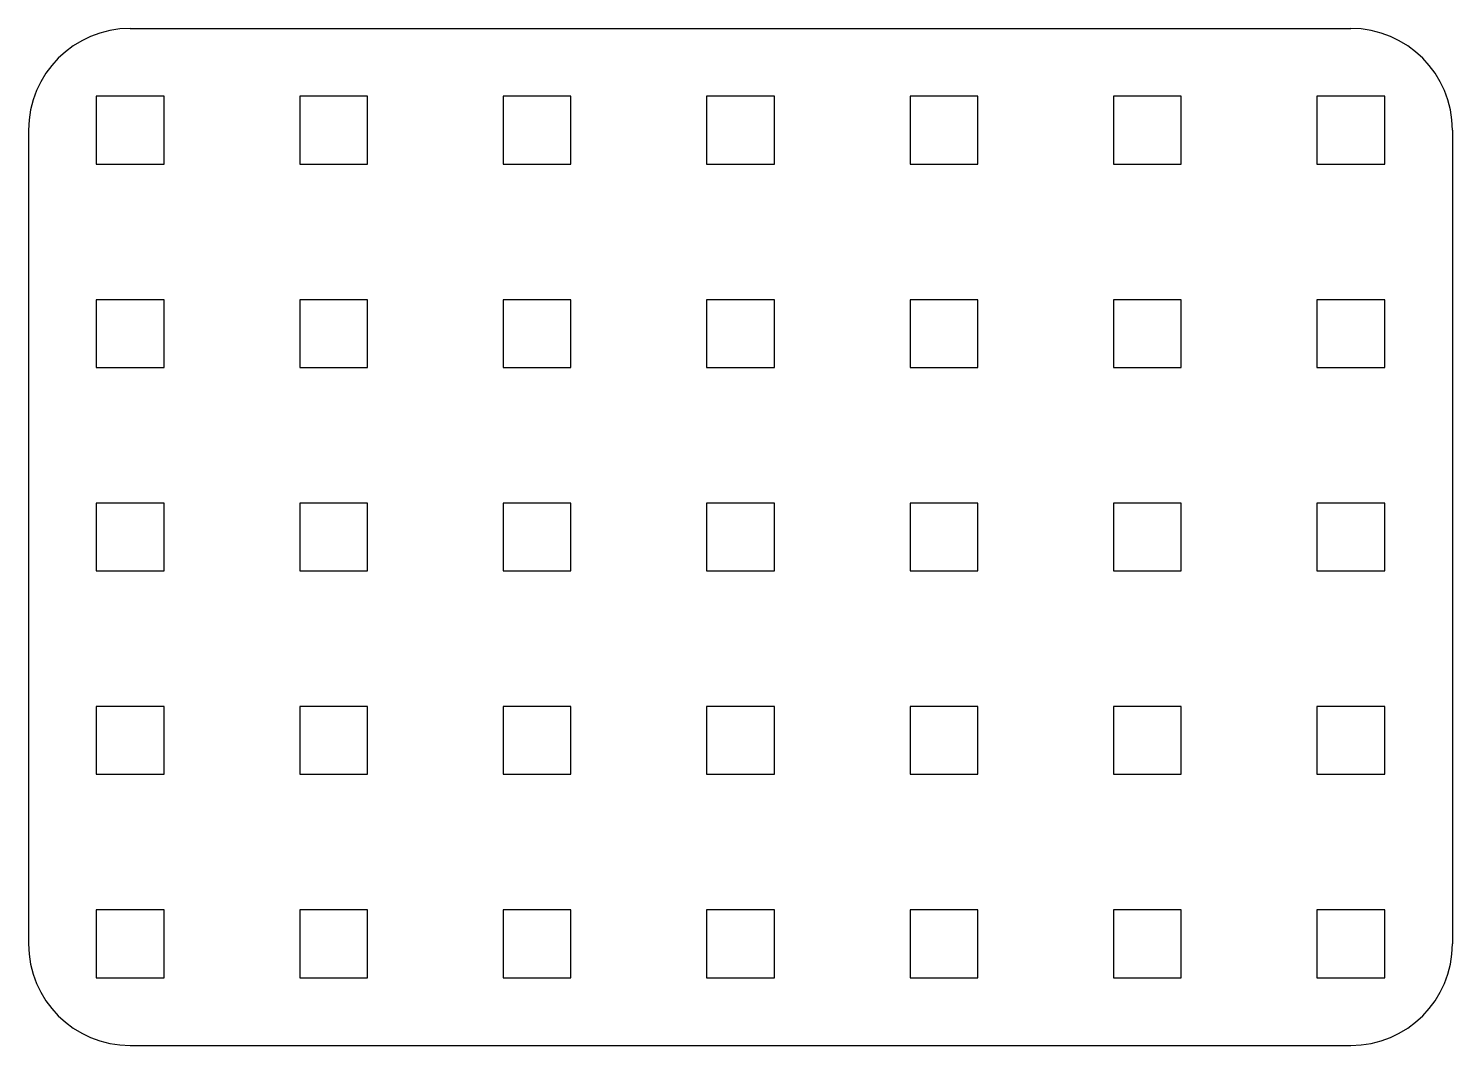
# Model space of a CAD drawing. Header units: millimetres. Extents: x 4.9 to 67.9, y 253.5 to 298.5.
import ezdxf

# ---------------------------------------------------------------- set-up
doc = ezdxf.new("R2010")
doc.units = ezdxf.units.MM
doc.layers.add('Default', color=7, linetype='Continuous')

# ---------------------------------------------------------------- blocks, each defined once
blk = doc.blocks.new('SE')
at = {"layer": 'Default', "color": 7, "linetype": 'Continuous'}
for p, q in [((7.886, 295.55), (7.886, 292.55)), ((10.886, 295.55), (7.886, 295.55)), ((10.886, 292.55), (10.886, 295.55)), ((7.886, 292.55), (10.886, 292.55))]:
    blk.add_line(p, q, dxfattribs=at)
blk = doc.blocks.new('SE1')
at = {"layer": 'Default', "color": 7, "linetype": 'Continuous'}
for p, q in [((16.886, 295.55), (16.886, 292.55)), ((19.886, 295.55), (16.886, 295.55)), ((19.886, 292.55), (19.886, 295.55)), ((16.886, 292.55), (19.886, 292.55))]:
    blk.add_line(p, q, dxfattribs=at)
blk = doc.blocks.new('SE2')
at = {"layer": 'Default', "color": 7, "linetype": 'Continuous'}
for p, q in [((25.886, 295.55), (25.886, 292.55)), ((28.886, 295.55), (25.886, 295.55)), ((28.886, 292.55), (28.886, 295.55)), ((25.886, 292.55), (28.886, 292.55))]:
    blk.add_line(p, q, dxfattribs=at)
blk = doc.blocks.new('SE3')
at = {"layer": 'Default', "color": 7, "linetype": 'Continuous'}
for p, q in [((52.886, 295.55), (52.886, 292.55)), ((55.886, 295.55), (52.886, 295.55)), ((55.886, 292.55), (55.886, 295.55)), ((52.886, 292.55), (55.886, 292.55))]:
    blk.add_line(p, q, dxfattribs=at)
blk = doc.blocks.new('SE4')
at = {"layer": 'Default', "color": 7, "linetype": 'Continuous'}
for p, q in [((61.886, 295.55), (61.886, 292.55)), ((64.886, 295.55), (61.886, 295.55)), ((64.886, 292.55), (64.886, 295.55)), ((61.886, 292.55), (64.886, 292.55))]:
    blk.add_line(p, q, dxfattribs=at)
blk = doc.blocks.new('SE5')
at = {"layer": 'Default', "color": 7, "linetype": 'Continuous'}
for p, q in [((7.886, 259.55), (7.886, 256.55)), ((10.886, 259.55), (7.886, 259.55)), ((10.886, 256.55), (10.886, 259.55)), ((7.886, 256.55), (10.886, 256.55))]:
    blk.add_line(p, q, dxfattribs=at)
blk = doc.blocks.new('SE6')
at = {"layer": 'Default', "color": 7, "linetype": 'Continuous'}
for p, q in [((16.886, 259.55), (16.886, 256.55)), ((19.886, 259.55), (16.886, 259.55)), ((19.886, 256.55), (19.886, 259.55)), ((16.886, 256.55), (19.886, 256.55))]:
    blk.add_line(p, q, dxfattribs=at)
blk = doc.blocks.new('SE7')
at = {"layer": 'Default', "color": 7, "linetype": 'Continuous'}
for p, q in [((25.886, 259.55), (25.886, 256.55)), ((28.886, 259.55), (25.886, 259.55)), ((28.886, 256.55), (28.886, 259.55)), ((25.886, 256.55), (28.886, 256.55))]:
    blk.add_line(p, q, dxfattribs=at)
blk = doc.blocks.new('SE8')
at = {"layer": 'Default', "color": 7, "linetype": 'Continuous'}
for p, q in [((52.886, 259.55), (52.886, 256.55)), ((55.886, 259.55), (52.886, 259.55)), ((55.886, 256.55), (55.886, 259.55)), ((52.886, 256.55), (55.886, 256.55))]:
    blk.add_line(p, q, dxfattribs=at)
blk = doc.blocks.new('SE9')
at = {"layer": 'Default', "color": 7, "linetype": 'Continuous'}
for p, q in [((61.886, 259.55), (61.886, 256.55)), ((64.886, 259.55), (61.886, 259.55)), ((64.886, 256.55), (64.886, 259.55)), ((61.886, 256.55), (64.886, 256.55))]:
    blk.add_line(p, q, dxfattribs=at)
blk = doc.blocks.new('SE10')
at = {"layer": 'Default', "color": 7, "linetype": 'Continuous'}
for p, q in [((7.886, 268.55), (7.886, 265.55)), ((10.886, 268.55), (7.886, 268.55)), ((10.886, 265.55), (10.886, 268.55)), ((7.886, 265.55), (10.886, 265.55))]:
    blk.add_line(p, q, dxfattribs=at)
blk = doc.blocks.new('SE11')
at = {"layer": 'Default', "color": 7, "linetype": 'Continuous'}
for p, q in [((16.886, 268.55), (16.886, 265.55)), ((19.886, 268.55), (16.886, 268.55)), ((19.886, 265.55), (19.886, 268.55)), ((16.886, 265.55), (19.886, 265.55))]:
    blk.add_line(p, q, dxfattribs=at)
blk = doc.blocks.new('SE12')
at = {"layer": 'Default', "color": 7, "linetype": 'Continuous'}
for p, q in [((25.886, 268.55), (25.886, 265.55)), ((28.886, 268.55), (25.886, 268.55)), ((28.886, 265.55), (28.886, 268.55)), ((25.886, 265.55), (28.886, 265.55))]:
    blk.add_line(p, q, dxfattribs=at)
blk = doc.blocks.new('SE13')
at = {"layer": 'Default', "color": 7, "linetype": 'Continuous'}
for p, q in [((52.886, 268.55), (52.886, 265.55)), ((55.886, 268.55), (52.886, 268.55)), ((55.886, 265.55), (55.886, 268.55)), ((52.886, 265.55), (55.886, 265.55))]:
    blk.add_line(p, q, dxfattribs=at)
blk = doc.blocks.new('SE14')
at = {"layer": 'Default', "color": 7, "linetype": 'Continuous'}
for p, q in [((61.886, 268.55), (61.886, 265.55)), ((64.886, 268.55), (61.886, 268.55)), ((64.886, 265.55), (64.886, 268.55)), ((61.886, 265.55), (64.886, 265.55))]:
    blk.add_line(p, q, dxfattribs=at)
blk = doc.blocks.new('SE15')
at = {"layer": 'Default', "color": 7, "linetype": 'Continuous'}
for p, q in [((34.886, 295.55), (34.886, 292.55)), ((37.886, 295.55), (34.886, 295.55)), ((37.886, 292.55), (37.886, 295.55)), ((34.886, 292.55), (37.886, 292.55))]:
    blk.add_line(p, q, dxfattribs=at)
blk = doc.blocks.new('SE16')
at = {"layer": 'Default', "color": 7, "linetype": 'Continuous'}
for p, q in [((43.886, 295.55), (43.886, 292.55)), ((46.886, 295.55), (43.886, 295.55)), ((46.886, 292.55), (46.886, 295.55)), ((43.886, 292.55), (46.886, 292.55))]:
    blk.add_line(p, q, dxfattribs=at)
blk = doc.blocks.new('SE17')
at = {"layer": 'Default', "color": 7, "linetype": 'Continuous'}
for p, q in [((34.886, 259.55), (34.886, 256.55)), ((37.886, 259.55), (34.886, 259.55)), ((37.886, 256.55), (37.886, 259.55)), ((34.886, 256.55), (37.886, 256.55))]:
    blk.add_line(p, q, dxfattribs=at)
blk = doc.blocks.new('SE18')
at = {"layer": 'Default', "color": 7, "linetype": 'Continuous'}
for p, q in [((43.886, 259.55), (43.886, 256.55)), ((46.886, 259.55), (43.886, 259.55)), ((46.886, 256.55), (46.886, 259.55)), ((43.886, 256.55), (46.886, 256.55))]:
    blk.add_line(p, q, dxfattribs=at)
blk = doc.blocks.new('SE19')
at = {"layer": 'Default', "color": 7, "linetype": 'Continuous'}
for p, q in [((34.886, 268.55), (34.886, 265.55)), ((37.886, 268.55), (34.886, 268.55)), ((37.886, 265.55), (37.886, 268.55)), ((34.886, 265.55), (37.886, 265.55))]:
    blk.add_line(p, q, dxfattribs=at)
blk = doc.blocks.new('SE20')
at = {"layer": 'Default', "color": 7, "linetype": 'Continuous'}
for p, q in [((43.886, 268.55), (43.886, 265.55)), ((46.886, 268.55), (43.886, 268.55)), ((46.886, 265.55), (46.886, 268.55)), ((43.886, 265.55), (46.886, 265.55))]:
    blk.add_line(p, q, dxfattribs=at)
blk = doc.blocks.new('SE21')
at = {"layer": 'Default', "color": 7, "linetype": 'Continuous'}
for p, q in [((7.886, 277.55), (7.886, 274.55)), ((10.886, 277.55), (7.886, 277.55)), ((10.886, 274.55), (10.886, 277.55)), ((7.886, 274.55), (10.886, 274.55))]:
    blk.add_line(p, q, dxfattribs=at)
blk = doc.blocks.new('SE22')
at = {"layer": 'Default', "color": 7, "linetype": 'Continuous'}
for p, q in [((16.886, 277.55), (16.886, 274.55)), ((19.886, 277.55), (16.886, 277.55)), ((19.886, 274.55), (19.886, 277.55)), ((16.886, 274.55), (19.886, 274.55))]:
    blk.add_line(p, q, dxfattribs=at)
blk = doc.blocks.new('SE23')
at = {"layer": 'Default', "color": 7, "linetype": 'Continuous'}
for p, q in [((25.886, 277.55), (25.886, 274.55)), ((28.886, 277.55), (25.886, 277.55)), ((28.886, 274.55), (28.886, 277.55)), ((25.886, 274.55), (28.886, 274.55))]:
    blk.add_line(p, q, dxfattribs=at)
blk = doc.blocks.new('SE24')
at = {"layer": 'Default', "color": 7, "linetype": 'Continuous'}
for p, q in [((52.886, 277.55), (52.886, 274.55)), ((55.886, 277.55), (52.886, 277.55)), ((55.886, 274.55), (55.886, 277.55)), ((52.886, 274.55), (55.886, 274.55))]:
    blk.add_line(p, q, dxfattribs=at)
blk = doc.blocks.new('SE25')
at = {"layer": 'Default', "color": 7, "linetype": 'Continuous'}
for p, q in [((61.886, 277.55), (61.886, 274.55)), ((64.886, 277.55), (61.886, 277.55)), ((64.886, 274.55), (64.886, 277.55)), ((61.886, 274.55), (64.886, 274.55))]:
    blk.add_line(p, q, dxfattribs=at)
blk = doc.blocks.new('SE26')
at = {"layer": 'Default', "color": 7, "linetype": 'Continuous'}
for p, q in [((7.886, 286.55), (7.886, 283.55)), ((10.886, 286.55), (7.886, 286.55)), ((10.886, 283.55), (10.886, 286.55)), ((7.886, 283.55), (10.886, 283.55))]:
    blk.add_line(p, q, dxfattribs=at)
blk = doc.blocks.new('SE27')
at = {"layer": 'Default', "color": 7, "linetype": 'Continuous'}
for p, q in [((16.886, 286.55), (16.886, 283.55)), ((19.886, 286.55), (16.886, 286.55)), ((19.886, 283.55), (19.886, 286.55)), ((16.886, 283.55), (19.886, 283.55))]:
    blk.add_line(p, q, dxfattribs=at)
blk = doc.blocks.new('SE28')
at = {"layer": 'Default', "color": 7, "linetype": 'Continuous'}
for p, q in [((25.886, 286.55), (25.886, 283.55)), ((28.886, 286.55), (25.886, 286.55)), ((28.886, 283.55), (28.886, 286.55)), ((25.886, 283.55), (28.886, 283.55))]:
    blk.add_line(p, q, dxfattribs=at)
blk = doc.blocks.new('SE29')
at = {"layer": 'Default', "color": 7, "linetype": 'Continuous'}
for p, q in [((52.886, 286.55), (52.886, 283.55)), ((55.886, 286.55), (52.886, 286.55)), ((55.886, 283.55), (55.886, 286.55)), ((52.886, 283.55), (55.886, 283.55))]:
    blk.add_line(p, q, dxfattribs=at)
blk = doc.blocks.new('SE30')
at = {"layer": 'Default', "color": 7, "linetype": 'Continuous'}
for p, q in [((61.886, 286.55), (61.886, 283.55)), ((64.886, 286.55), (61.886, 286.55)), ((64.886, 283.55), (64.886, 286.55)), ((61.886, 283.55), (64.886, 283.55))]:
    blk.add_line(p, q, dxfattribs=at)
blk = doc.blocks.new('SE31')
at = {"layer": 'Default', "color": 7, "linetype": 'Continuous'}
for p, q in [((34.886, 277.55), (34.886, 274.55)), ((37.886, 277.55), (34.886, 277.55)), ((37.886, 274.55), (37.886, 277.55)), ((34.886, 274.55), (37.886, 274.55))]:
    blk.add_line(p, q, dxfattribs=at)
blk = doc.blocks.new('SE32')
at = {"layer": 'Default', "color": 7, "linetype": 'Continuous'}
for p, q in [((43.886, 277.55), (43.886, 274.55)), ((46.886, 277.55), (43.886, 277.55)), ((46.886, 274.55), (46.886, 277.55)), ((43.886, 274.55), (46.886, 274.55))]:
    blk.add_line(p, q, dxfattribs=at)
blk = doc.blocks.new('SE33')
at = {"layer": 'Default', "color": 7, "linetype": 'Continuous'}
for p, q in [((34.886, 286.55), (34.886, 283.55)), ((37.886, 286.55), (34.886, 286.55)), ((37.886, 283.55), (37.886, 286.55)), ((34.886, 283.55), (37.886, 283.55))]:
    blk.add_line(p, q, dxfattribs=at)
blk = doc.blocks.new('SE34')
at = {"layer": 'Default', "color": 7, "linetype": 'Continuous'}
for p, q in [((43.886, 286.55), (43.886, 283.55)), ((46.886, 286.55), (43.886, 286.55)), ((46.886, 283.55), (46.886, 286.55)), ((43.886, 283.55), (46.886, 283.55))]:
    blk.add_line(p, q, dxfattribs=at)

msp = doc.modelspace()

# ---------------------------------------------------------------- linework, layer by layer
at = {"layer": 'Default', "color": 7, "linetype": 'Continuous'}
for p, q in [((9.386, 298.55), (63.386, 298.55)), ((4.886, 294.05), (4.886, 258.05)), ((67.886, 294.05), (67.886, 258.05)), ((9.386, 253.55), (63.386, 253.55))]:
    msp.add_line(p, q, dxfattribs=at)
for centre, start, end in [((9.386, 294.05), 90, 180), ((63.386, 294.05), 0, 90), ((9.386, 258.05), 180, 270), ((63.386, 258.05), 270, 0)]:
    msp.add_arc(centre, 4.5, start, end, dxfattribs=at)

# ---------------------------------------------------------------- block references
at = {"layer": 'Default'}
for name in ['SE', 'SE1', 'SE2', 'SE15', 'SE16', 'SE3', 'SE4', 'SE26', 'SE27', 'SE28', 'SE33', 'SE34', 'SE29', 'SE30', 'SE21', 'SE22', 'SE23', 'SE31', 'SE32', 'SE24', 'SE25', 'SE10', 'SE11', 'SE12', 'SE19', 'SE20', 'SE13', 'SE14', 'SE5', 'SE6', 'SE7', 'SE17', 'SE18', 'SE8', 'SE9']:
    msp.add_blockref(name, (0, 0), dxfattribs=at)

doc.saveas('drawing.dxf')
